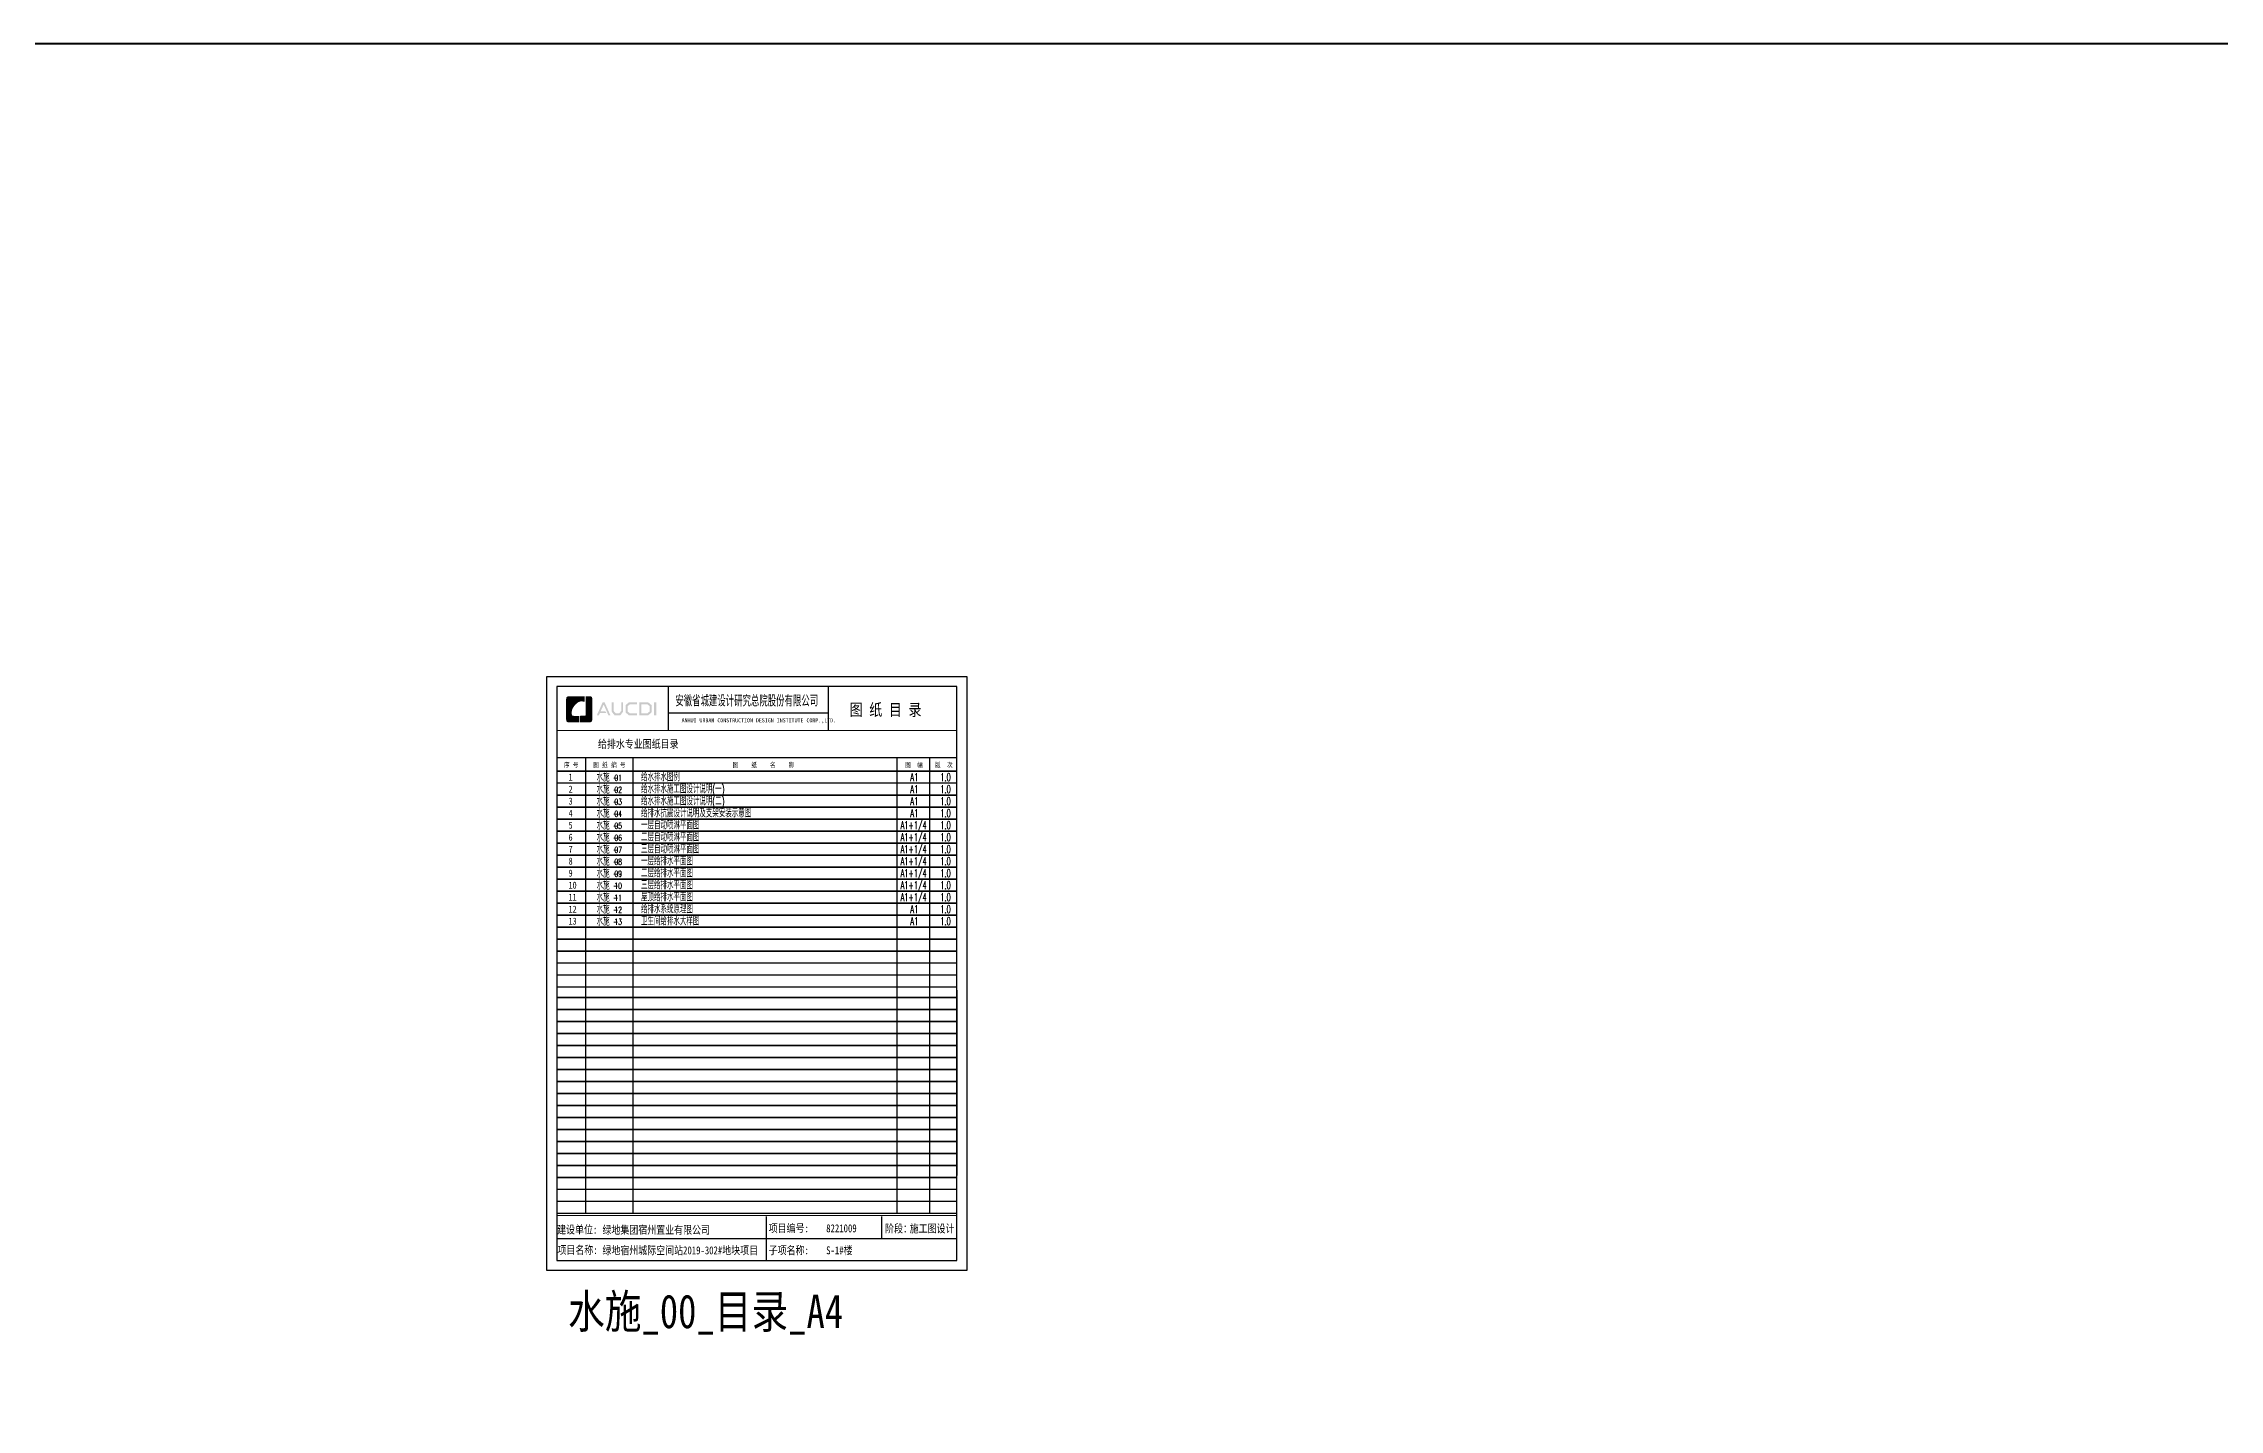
# Model space of a CAD drawing. Extents: x 1031190 to 1725648, y 733081 to 1571294.
# Drawn here: x 1101832 to 1210622, y 1503005 to 1571294 of the extents above; entities that cross this region are included whole.
import ezdxf

# ---------------------------------------------------------------- set-up
doc = ezdxf.new("R2010")
doc.units = 0
doc.header["$LTSCALE"] = 1000
doc.header["$MEASUREMENT"] = 0
for name, color, linetype in [('C-Sheet-图框', 101, 'Continuous'), ('PUB_TEXT', 4, 'Continuous'), ('图框', 140, 'Continuous'), ('图签文字', 147, 'Continuous'), ('导图字', 7, 'Continuous')]:
    doc.layers.add(name, color=color, linetype=linetype)
doc.layers.add('ZC', color=6, linetype='Continuous', lineweight=40)
doc.styles.add('_HZTXT', font='simplex.shx', dxfattribs={"width": 0.8, "bigfont": 'HZTXT.shx'})
doc.styles.add('DIM_FONT', font='SIMPLEX.shx', dxfattribs={"width": 0.56})
doc.styles.add('STYLE111', font='simhei.ttf', dxfattribs={"width": 0.7})
doc.styles.add('建筑图签-1', font='simhei.ttf', dxfattribs={"width": 0.7})
doc.styles.add('黑体', font='simhei.ttf')

# ---------------------------------------------------------------- blocks, each defined once
blk = doc.blocks.new('院标1')
h = blk.add_hatch(color=150)
h.dxf.hatch_style = 1
h.set_gradient(color1=(33, 113, 253), color2=(33, 113, 253), tint=1, name='INVCURVED')
edge = h.paths.add_edge_path()
edge.add_spline(control_points=[(116373, 648379), (116379, 648379), (116382, 648379), (116391, 648379), (116391, 648379), (116391, 648379), (116616, 648379), (116616, 648379), (116616, 648379), (116616, 648379), (116616, 648054), (116616, 648054), (116616, 648054), (116616, 648054), (116108, 648054), (116108, 648054), (116108, 648054), (116028, 648054), (115963, 648111), (115963, 648199), (115963, 648199), (115963, 648199), (115963, 649215), (115963, 649215), (115963, 649215), (115963, 649295), (116018, 649360), (116108, 649360), (116108, 649360), (116108, 649360), (116897, 649360), (116897, 649360), (116897, 649360), (116897, 649360), (116897, 649080), (116897, 649080), (116897, 649080), (116897, 649080), (116566, 649140), (116356, 648859), (116356, 648859), (116245, 648719), (116240, 648545), (116247, 648466), (116247, 648466), (116254, 648386), (116247, 648466), (116247, 648466), (116247, 648466), (116247, 648466), (116258, 648374), (116373, 648379)], knot_values=[0, 0, 0, 0, 0.0714286, 0.0714286, 0.0714286, 0.1071429, 0.1428571, 0.1428571, 0.1428571, 0.1785714, 0.2142857, 0.2142857, 0.2142857, 0.25, 0.2857143, 0.2857143, 0.2857143, 0.3214286, 0.3571429, 0.3571429, 0.3571429, 0.3928571, 0.4285714, 0.4285714, 0.4285714, 0.4642857, 0.5, 0.5, 0.5, 0.5357143, 0.5714286, 0.5714286, 0.5714286, 0.6071429, 0.6428571, 0.6428571, 0.6428571, 0.6785714, 0.7142857, 0.7142857, 0.7142857, 0.75, 0.7857143, 0.7857143, 0.7857143, 0.8214286, 0.8571429, 0.8571429, 0.8571429, 0.9285714, 1, 1, 1, 1], degree=3, periodic=0)
h = blk.add_hatch(color=150)
h.dxf.hatch_style = 1
h.set_gradient(color1=(33, 113, 253), color2=(33, 113, 253), tint=1, name='INVCURVED')
edge = h.paths.add_edge_path()
edge.add_spline(control_points=[(117268, 649215), (117268, 649215), (117268, 648199), (117268, 648199), (117268, 648199), (117268, 648114), (117212, 648054), (117123, 648054), (117123, 648054), (117123, 648054), (116663, 648054), (116663, 648054), (116663, 648054), (116663, 648054), (116663, 648379), (116663, 648379), (116663, 648379), (116663, 648379), (116865, 648379), (116865, 648379), (116865, 648379), (116907, 648379), (116941, 648413), (116941, 648455), (116941, 648455), (116941, 648455), (116941, 649360), (116941, 649360), (116941, 649360), (116941, 649360), (117123, 649360), (117123, 649360), (117123, 649360), (117204, 649360), (117268, 649306), (117268, 649215)], knot_values=[0, 0, 0, 0, 0.1, 0.1, 0.1, 0.15, 0.2, 0.2, 0.2, 0.25, 0.3, 0.3, 0.3, 0.35, 0.4, 0.4, 0.4, 0.45, 0.5, 0.5, 0.5, 0.55, 0.6, 0.6, 0.6, 0.65, 0.7, 0.7, 0.7, 0.75, 0.8, 0.8, 0.8, 0.9, 1, 1, 1, 1], degree=3, periodic=0)

msp = doc.modelspace()

# ---------------------------------------------------------------- hatches: boundary and pattern name
h = msp.add_hatch(color=150)
h.dxf.hatch_style = 1
h.set_gradient(color1=(33, 113, 253), color2=(33, 113, 253), tint=1, name='INVCURVED')
edge = h.paths.add_edge_path()
edge.add_spline(control_points=[(1129268.7, 1538519.4), (1129268.7, 1538519.4), (1129268.7, 1537504), (1129268.7, 1537504), (1129268.7, 1537504), (1129268.7, 1537418.9), (1129213, 1537358.6), (1129123.2, 1537358.6), (1129123.2, 1537358.6), (1129123.2, 1537358.6), (1128663.5, 1537358.6), (1128663.5, 1537358.6), (1128663.5, 1537358.6), (1128663.5, 1537358.6), (1128663.5, 1537683.5), (1128663.5, 1537683.5), (1128663.5, 1537683.5), (1128663.5, 1537683.5), (1128865.8, 1537683.5), (1128865.8, 1537683.5), (1128865.8, 1537683.5), (1128907.7, 1537683.5), (1128941.6, 1537717.5), (1128941.6, 1537759.3), (1128941.6, 1537759.3), (1128941.6, 1537759.3), (1128941.6, 1538664.8), (1128941.6, 1538664.8), (1128941.6, 1538664.8), (1128941.6, 1538664.8), (1129123.2, 1538664.8), (1129123.2, 1538664.8), (1129123.2, 1538664.8), (1129204.9, 1538664.8), (1129268.7, 1538611), (1129268.7, 1538519.4)], knot_values=[0, 0, 0, 0, 0.1, 0.1, 0.1, 0.15, 0.2, 0.2, 0.2, 0.25, 0.3, 0.3, 0.3, 0.35, 0.4, 0.4, 0.4, 0.45, 0.5, 0.5, 0.5, 0.55, 0.6, 0.6, 0.6, 0.65, 0.7, 0.7, 0.7, 0.75, 0.8, 0.8, 0.8, 0.9, 1, 1, 1, 1], degree=3, periodic=0)
at = {"layer": '图签文字'}
h = msp.add_hatch(color=4, dxfattribs=at)
h.paths.add_polyline_path([(1132359.9, 1538354.5), (1132466.7, 1538354.5), (1132466.7, 1537699.8), (1132359.9, 1537699.8)])
h.paths.add_polyline_path([(1131720.1, 1538255.4), (1131720.1, 1537808.3), (1132026.6, 1537808.3), (1132132.1, 1537899), (1132132.1, 1538169.8), (1132029.7, 1538255.4)], flags=16)
h.paths.add_polyline_path([(1131619.7, 1538355.7), (1131619.7, 1537707.9), (1132063.7, 1537707.9), (1132232.5, 1537852.9), (1132232.5, 1538216.7), (1132066.2, 1538355.7)])
h.paths.add_polyline_path([(1131498.3, 1538358.9), (1131498.3, 1538260.9), (1131152.2, 1538260.9), (1131039.3, 1538166.6), (1131039.3, 1537894.7), (1131152.2, 1537807.8), (1131500.1, 1537807.8), (1131500.1, 1537704.3), (1131106, 1537704.3), (1130933.9, 1537852.2), (1130933.9, 1538216.5), (1131102.3, 1538358.9)])
h.paths.add_polyline_path([(1130237.8, 1538357.3), (1130340.3, 1538357.3), (1130340.3, 1537923.3), (1130437.2, 1537811.5), (1130616.2, 1537811.5), (1130713.2, 1537923.3), (1130713.2, 1538357.3), (1130810.1, 1538357.3), (1130810.1, 1537891.6), (1130670.3, 1537707.2), (1130383.2, 1537707.2), (1130237.8, 1537893.5)])
h.paths.add_polyline_path([(1129785.7, 1538356.2), (1129885.2, 1538356.2), (1130175.8, 1537706.5), (1130077.5, 1537706.5), (1129838.3, 1538245.5), (1129689.4, 1537915.5), (1129920.3, 1537915.5), (1129971.7, 1537817.6), (1129647.9, 1537817.6), (1129598.1, 1537704.8), (1129493.5, 1537704.8)])

# ---------------------------------------------------------------- linework, layer by layer
msp.add_line((1147488.8, 1523974.5), (1147488.8, 1514699.5))
at = {"layer": 'ZC', "color": 8}
msp.add_lwpolyline([(1031189.8, 1571293.5), (1415372, 1571293.5), (1415372, 733080.5), (1031189.8, 733080.5)], close=True, dxfattribs=at)
at = {"layer": '图框'}
for p, q in [((1127488.8, 1539149.3), (1127488.8, 1510449.3)), ((1147488.8, 1539149.3), (1127488.8, 1539149.3)), ((1133082.1, 1536949.3), (1133082.1, 1539149.3)), ((1141072.9, 1536949.3), (1141072.9, 1539149.3)), ((1147488.8, 1510449.3), (1147488.8, 1539149.3)), ((1141051.8, 1537811.3), (1133082.1, 1537811.3)), ((1127488.8, 1535599.3), (1127488.8, 1511599.3)), ((1127488.8, 1535599.3), (1127488.8, 1515799.3)), ((1127488.8, 1535599.3), (1147488.8, 1535599.3)), ((1128933, 1535599.3), (1128933, 1512799.3)), ((1131290.2, 1535599.3), (1131290.2, 1512799.3)), ((1144500.4, 1535599.3), (1144500.4, 1512799.3)), ((1146134.6, 1535599.3), (1146134.6, 1512799.3)), ((1147488.8, 1534924.3), (1127488.8, 1534924.3)), ((1147488.8, 1534924.3), (1127488.8, 1534924.3)), ((1127488.8, 1534924.3), (1147488.8, 1534924.3)), ((1127488.8, 1534924.3), (1147488.8, 1534924.3)), ((1147488.8, 1534324.3), (1127488.8, 1534324.3)), ((1147488.8, 1533724.3), (1127488.8, 1533724.3)), ((1127488.8, 1533724.3), (1147488.8, 1533724.3)), ((1127488.8, 1533724.3), (1147488.8, 1533724.3)), ((1147488.8, 1533724.3), (1127488.8, 1533724.3)), ((1147488.8, 1533124.3), (1127488.8, 1533124.3)), ((1147488.8, 1533124.3), (1127488.8, 1533124.3)), ((1127488.8, 1533124.3), (1147488.8, 1533124.3)), ((1147488.8, 1532524.3), (1127488.8, 1532524.3)), ((1147488.8, 1532524.3), (1127488.8, 1532524.3)), ((1127488.8, 1532524.3), (1147488.8, 1532524.3)), ((1127488.8, 1532524.3), (1147488.8, 1532524.3)), ((1147488.8, 1531924.3), (1127488.8, 1531924.3)), ((1147488.8, 1531924.3), (1127488.8, 1531924.3)), ((1147488.8, 1531924.3), (1127488.8, 1531924.3)), ((1147488.8, 1531924.3), (1127488.8, 1531924.3)), ((1127488.8, 1531924.3), (1147488.8, 1531924.3)), ((1127488.8, 1531924.3), (1147488.8, 1531924.3)), ((1147488.8, 1531324.3), (1127488.8, 1531324.3)), ((1127488.8, 1531324.3), (1147488.8, 1531324.3)), ((1127488.8, 1531324.3), (1147488.8, 1531324.3)), ((1147488.8, 1531324.3), (1127488.8, 1531324.3)), ((1147488.8, 1530724.3), (1127488.8, 1530724.3)), ((1147488.8, 1530724.3), (1127488.8, 1530724.3)), ((1127488.8, 1530724.3), (1147488.8, 1530724.3)), ((1127488.8, 1530724.3), (1147488.8, 1530724.3)), ((1147488.8, 1530124.3), (1127488.8, 1530124.3)), ((1147488.8, 1530124.3), (1127488.8, 1530124.3)), ((1127488.8, 1530124.3), (1147488.8, 1530124.3)), ((1127488.8, 1530124.3), (1147488.8, 1530124.3)), ((1147488.8, 1529524.3), (1127488.8, 1529524.3)), ((1147488.8, 1529524.3), (1127488.8, 1529524.3)), ((1147488.8, 1529524.3), (1127488.8, 1529524.3)), ((1147488.8, 1529524.3), (1127488.8, 1529524.3)), ((1127488.8, 1529524.3), (1147488.8, 1529524.3)), ((1127488.8, 1529524.3), (1147488.8, 1529524.3)), ((1147488.8, 1528924.3), (1127488.8, 1528924.3)), ((1127488.8, 1528924.3), (1147488.8, 1528924.3)), ((1127488.8, 1528924.3), (1147488.8, 1528924.3)), ((1147488.8, 1528924.3), (1127488.8, 1528924.3)), ((1147488.8, 1528324.3), (1127488.8, 1528324.3)), ((1147488.8, 1528324.3), (1127488.8, 1528324.3)), ((1127488.8, 1528324.3), (1147488.8, 1528324.3)), ((1127488.8, 1528324.3), (1147488.8, 1528324.3)), ((1147488.8, 1527724.3), (1127488.8, 1527724.3)), ((1147488.8, 1527724.3), (1127488.8, 1527724.3)), ((1127488.8, 1527724.3), (1147488.8, 1527724.3)), ((1127488.8, 1527724.3), (1147488.8, 1527724.3)), ((1147488.8, 1527124.3), (1127488.8, 1527124.3)), ((1147488.8, 1527124.3), (1127488.8, 1527124.3)), ((1147488.8, 1527124.3), (1127488.8, 1527124.3)), ((1147488.8, 1527124.3), (1127488.8, 1527124.3)), ((1127488.8, 1527124.3), (1147488.8, 1527124.3)), ((1127488.8, 1527124.3), (1147488.8, 1527124.3)), ((1147488.8, 1526524.3), (1127488.8, 1526524.3)), ((1127488.8, 1526524.3), (1147488.8, 1526524.3)), ((1127488.8, 1526524.3), (1147488.8, 1526524.3)), ((1147488.8, 1526524.3), (1127488.8, 1526524.3)), ((1147488.8, 1525924.3), (1127488.8, 1525924.3)), ((1147488.8, 1525924.3), (1127488.8, 1525924.3)), ((1127488.8, 1525924.3), (1147488.8, 1525924.3)), ((1127488.8, 1525924.3), (1147488.8, 1525924.3)), ((1147488.8, 1525324.3), (1127488.8, 1525324.3)), ((1147488.8, 1524724.3), (1127488.8, 1524724.3)), ((1147488.8, 1524124.3), (1127488.8, 1524124.3)), ((1147488.8, 1523599.3), (1127488.8, 1523599.3)), ((1127488.8, 1523599.3), (1147488.8, 1523599.3)), ((1127488.8, 1523599.3), (1147488.8, 1523599.3)), ((1147488.8, 1523599.3), (1127488.8, 1523599.3)), ((1147488.8, 1522999.3), (1127488.8, 1522999.3)), ((1147488.8, 1522999.3), (1127488.8, 1522999.3)), ((1127488.8, 1522999.3), (1147488.8, 1522999.3)), ((1127488.8, 1522999.3), (1147488.8, 1522999.3)), ((1147488.8, 1522399.3), (1127488.8, 1522399.3)), ((1147488.8, 1522399.3), (1127488.8, 1522399.3)), ((1127488.8, 1522399.3), (1147488.8, 1522399.3)), ((1127488.8, 1522399.3), (1147488.8, 1522399.3)), ((1147488.8, 1521799.3), (1127488.8, 1521799.3)), ((1147488.8, 1521799.3), (1127488.8, 1521799.3)), ((1147488.8, 1521799.3), (1127488.8, 1521799.3)), ((1147488.8, 1521799.3), (1127488.8, 1521799.3)), ((1127488.8, 1521799.3), (1147488.8, 1521799.3)), ((1127488.8, 1521799.3), (1147488.8, 1521799.3)), ((1147488.8, 1521199.3), (1127488.8, 1521199.3)), ((1127488.8, 1521199.3), (1147488.8, 1521199.3)), ((1127488.8, 1521199.3), (1147488.8, 1521199.3)), ((1147488.8, 1521199.3), (1127488.8, 1521199.3)), ((1147488.8, 1520599.3), (1127488.8, 1520599.3)), ((1147488.8, 1520599.3), (1127488.8, 1520599.3)), ((1127488.8, 1520599.3), (1147488.8, 1520599.3)), ((1127488.8, 1520599.3), (1147488.8, 1520599.3)), ((1147488.8, 1519999.3), (1127488.8, 1519999.3)), ((1147488.8, 1519999.3), (1127488.8, 1519999.3)), ((1127488.8, 1519999.3), (1147488.8, 1519999.3)), ((1127488.8, 1519999.3), (1147488.8, 1519999.3)), ((1147488.8, 1519399.3), (1127488.8, 1519399.3)), ((1147488.8, 1519399.3), (1127488.8, 1519399.3)), ((1147488.8, 1519399.3), (1127488.8, 1519399.3)), ((1147488.8, 1519399.3), (1127488.8, 1519399.3)), ((1127488.8, 1519399.3), (1147488.8, 1519399.3)), ((1127488.8, 1519399.3), (1147488.8, 1519399.3)), ((1147488.8, 1518799.3), (1127488.8, 1518799.3)), ((1127488.8, 1518799.3), (1147488.8, 1518799.3)), ((1127488.8, 1518799.3), (1147488.8, 1518799.3)), ((1147488.8, 1518799.3), (1127488.8, 1518799.3)), ((1147488.8, 1518199.3), (1127488.8, 1518199.3)), ((1147488.8, 1518199.3), (1127488.8, 1518199.3)), ((1127488.8, 1518199.3), (1147488.8, 1518199.3)), ((1127488.8, 1518199.3), (1147488.8, 1518199.3)), ((1147488.8, 1517599.3), (1127488.8, 1517599.3)), ((1147488.8, 1517599.3), (1127488.8, 1517599.3)), ((1127488.8, 1517599.3), (1147488.8, 1517599.3)), ((1127488.8, 1517599.3), (1147488.8, 1517599.3)), ((1147488.8, 1516999.3), (1127488.8, 1516999.3)), ((1147488.8, 1516999.3), (1127488.8, 1516999.3)), ((1147488.8, 1516999.3), (1127488.8, 1516999.3)), ((1147488.8, 1516999.3), (1127488.8, 1516999.3)), ((1127488.8, 1516999.3), (1147488.8, 1516999.3)), ((1127488.8, 1516999.3), (1147488.8, 1516999.3)), ((1147488.8, 1516399.3), (1127488.8, 1516399.3)), ((1127488.8, 1516399.3), (1147488.8, 1516399.3)), ((1127488.8, 1516399.3), (1147488.8, 1516399.3)), ((1147488.8, 1516399.3), (1127488.8, 1516399.3)), ((1147488.8, 1515799.3), (1127488.8, 1515799.3)), ((1147488.8, 1515799.3), (1127488.8, 1515799.3)), ((1127488.8, 1515799.3), (1147488.8, 1515799.3)), ((1127488.8, 1515799.3), (1147488.8, 1515799.3)), ((1147488.8, 1515199.3), (1127488.8, 1515199.3)), ((1147488.8, 1515199.3), (1127488.8, 1515199.3)), ((1147488.8, 1515199.3), (1127488.8, 1515199.3)), ((1147488.8, 1515199.3), (1127488.8, 1515199.3)), ((1127488.8, 1515199.3), (1147488.8, 1515199.3)), ((1127488.8, 1515199.3), (1147488.8, 1515199.3)), ((1147488.8, 1514599.3), (1127488.8, 1514599.3)), ((1127488.8, 1514599.3), (1147488.8, 1514599.3)), ((1147488.8, 1514599.3), (1127488.8, 1514599.3)), ((1127488.8, 1514599.3), (1147488.8, 1514599.3)), ((1147488.8, 1513999.3), (1127488.8, 1513999.3)), ((1147488.8, 1513399.3), (1127488.8, 1513399.3)), ((1147488.8, 1512799.3), (1127488.8, 1512799.3)), ((1137959.3, 1512649.3), (1137959.3, 1510449.3)), ((1143733.6, 1512649.3), (1143733.6, 1511549.5)), ((1127488.8, 1511548.2), (1147488.8, 1511549.8)), ((1127488.8, 1510449.3), (1147488.8, 1510449.3))]:
    msp.add_line(p, q, dxfattribs=at)
for points in [[(1147988.8, 1539649.3), (1147988.8, 1509949.3), (1126988.8, 1509949.3), (1126988.8, 1539649.3)], [(1147988.8, 1539649.3), (1147988.8, 1509949.3), (1126988.8, 1509949.3), (1126988.8, 1539649.3)], [(1127488.8, 1510449.3), (1147488.8, 1510449.3), (1147488.8, 1539149.3), (1127488.8, 1539149.3)]]:
    msp.add_lwpolyline(points, close=True, dxfattribs=at)
at = {"layer": '图框', "const_width": 56.2}
for points in [[(1127488.8, 1536949.3), (1147488.8, 1536949.3)], [(1127488.8, 1512699.5), (1147488.8, 1512699.5)]]:
    msp.add_lwpolyline(points, dxfattribs=at)

# ---------------------------------------------------------------- block references
msp.add_blockref('院标1', (1011998.4, 889301.1))

# ---------------------------------------------------------------- texts
at = {"layer": 'C-Sheet-图框', "color": 7, "linetype": 'Continuous', "style": 'STYLE111', "width": 0.7}
for s, p in [('2', (1128086.4, 1533843.1)), ('1', (1128086.4, 1534443.1)), ('4', (1128086.4, 1532643.1)), ('3', (1128086.4, 1533243.1)), ('5', (1128086.4, 1532043.1)), ('6', (1128086.4, 1531443.1)), ('7', (1128086.4, 1530843.1)), ('8', (1128086.4, 1530243.1)), ('9', (1128086.4, 1529643.1)), ('10', (1128086.4, 1529043.1)), ('11', (1128086.4, 1528443.1)), ('12', (1128086.4, 1527843.1)), ('13', (1128086.4, 1527243.1))]:
    msp.add_text(s, height=350, dxfattribs=at).set_placement(p)
at = {"layer": 'PUB_TEXT', "linetype": 'Continuous', "style": '_HZTXT', "width": 0.6}
for p in [(1129485.4, 1534401.5), (1129485.4, 1533801.5), (1129485.4, 1533201.5), (1129485.4, 1532601.5), (1129485.4, 1532001.5), (1129485.4, 1531401.5), (1129485.4, 1530801.5), (1129485.4, 1530201.5), (1129485.4, 1529601.5), (1129485.4, 1529001.5), (1129485.4, 1528401.5), (1129485.4, 1527801.5), (1129485.4, 1527201.5)]:
    msp.add_text('水施 - ', height=400, dxfattribs=at).set_placement(p)
at = {"layer": 'PUB_TEXT', "color": 1, "linetype": 'Continuous', "width": 0.6}
for s, height, style, p in [('01', 300, 'DIM_FONT', (1130375.2, 1534435.7)), ('02', 300, 'DIM_FONT', (1130375.2, 1533835.7)), ('1.0', 400, '_HZTXT', (1146671, 1534413.3)), ('1.0', 400, '_HZTXT', (1146671, 1533813.3)), ('03', 300, 'DIM_FONT', (1130375.2, 1533235.7)), ('04', 300, 'DIM_FONT', (1130375.2, 1532635.7)), ('1.0', 400, '_HZTXT', (1146671, 1533213.3)), ('1.0', 400, '_HZTXT', (1146671, 1532613.3)), ('05', 300, 'DIM_FONT', (1130375.2, 1532035.7)), ('1.0', 400, '_HZTXT', (1146671, 1532013.3)), ('1.0', 400, '_HZTXT', (1146671, 1531413.3)), ('06', 300, 'DIM_FONT', (1130375.2, 1531435.7)), ('07', 300, 'DIM_FONT', (1130375.2, 1530835.7)), ('1.0', 400, '_HZTXT', (1146671, 1530813.3)), ('08', 300, 'DIM_FONT', (1130375.2, 1530235.7)), ('09', 300, 'DIM_FONT', (1130375.2, 1529635.7)), ('1.0', 400, '_HZTXT', (1146671, 1530213.3)), ('1.0', 400, '_HZTXT', (1146671, 1529613.3)), ('10', 300, 'DIM_FONT', (1130375.2, 1529035.7)), ('11', 300, 'DIM_FONT', (1130375.2, 1528435.7)), ('1.0', 400, '_HZTXT', (1146671, 1529013.3)), ('1.0', 400, '_HZTXT', (1146671, 1528413.3)), ('12', 300, 'DIM_FONT', (1130375.2, 1527835.7)), ('13', 300, 'DIM_FONT', (1130375.2, 1527235.7)), ('1.0', 400, '_HZTXT', (1146671, 1527813.3)), ('1.0', 400, '_HZTXT', (1146671, 1527213.3))]:
    msp.add_text(s, height=height, dxfattribs=dict(at, style=style)).set_placement(p)
at = {"layer": 'PUB_TEXT', "color": 7, "linetype": 'Continuous', "style": '_HZTXT', "width": 0.6}
for s, p in [('给水排水图例', (1131705.4, 1534413.3)), ('给水排水施工图设计说明(一)', (1131705.4, 1533813.3)), ('A1', (1145171.4, 1534413.3)), ('A1', (1145171.4, 1533813.3)), ('给水排水施工图设计说明(二)', (1131705.4, 1533213.3)), ('给排水抗震设计说明及支架安装示意图', (1131705.4, 1532613.3)), ('A1', (1145171.4, 1533213.3)), ('A1', (1145171.4, 1532613.3)), ('一层自动喷淋平面图', (1131705.4, 1532013.3)), ('二层自动喷淋平面图', (1131705.4, 1531413.3)), ('A1+1/4', (1144683.4, 1532013.3)), ('A1+1/4', (1144683.4, 1531413.3)), ('三层自动喷淋平面图', (1131705.4, 1530813.3)), ('A1+1/4', (1144683.4, 1530813.3)), ('A1+1/4', (1144683.4, 1530213.3)), ('一层给排水平面图', (1131705.4, 1530213.3)), ('二层给排水平面图', (1131705.4, 1529613.3)), ('A1+1/4', (1144683.4, 1529613.3)), ('屋顶给排水平面图', (1131705.4, 1528413.3)), ('三层给排水平面图', (1131705.4, 1529013.3)), ('A1+1/4', (1144683.4, 1529013.3)), ('A1+1/4', (1144683.4, 1528413.3)), ('给排水系统原理图', (1131705.4, 1527813.3)), ('卫生间给排水大样图', (1131705.4, 1527213.3)), ('A1', (1145171.4, 1527813.3)), ('A1', (1145171.4, 1527213.3))]:
    msp.add_text(s, height=400, dxfattribs=at).set_placement(p)
at = {"layer": '图签文字', "color": 7, "style": '建筑图签-1'}
for s, height, width, p in [('安徽省城建设计研究总院股份有限公司', 500, 0.6, (1133419.4, 1538203.7)), ('图 纸 目 录', 600, 0.8, (1142131.8, 1537689.7)), ('给排水专业图纸目录', 400, 0.8, (1129550.9, 1536074.8)), ('序 号', 250, 0.8, (1127851.2, 1535100.5)), ('图 纸 编 号', 250, 0.8, (1129318.9, 1535100.5)), ('图    纸    名    称', 250, 0.8, (1136285.9, 1535100.5)), ('图  幅', 250, 0.8, (1144904.5, 1535100.5)), ('版  次', 250, 0.8, (1146401, 1535100.5)), (' 建设单位: ', 400, 0.8, (1127292.6, 1511798.2)), ('项目编号:', 400, 0.8, (1138086.7, 1511863.3)), ('阶段：', 400, 0.8, (1143906.3, 1511850.8)), ('项目名称:', 400, 0.8, (1127526.1, 1510775.8)), ('子项名称:', 400, 0.8, (1138086.7, 1510763.4))]:
    msp.add_text(s, height=height, dxfattribs=dict(at, width=width)).set_placement(p)
at = {"layer": '图签文字', "color": 7, "linetype": 'Continuous', "style": '建筑图签-1', "width": 0.91}
msp.add_text('ANHUI URBAN CONSTRUCTION DESIGN INSTITUTE CORP.,LTD.', height=200, dxfattribs=at).set_placement((1133735.5, 1537357.3))
at = {"layer": '图签文字', "color": 6, "style": '建筑图签-1', "width": 0.8}
for s, p in [('绿地集团宿州置业有限公司', (1129775.4, 1511783.1)), ('8221009', (1140963.2, 1511863.3)), ('施工图设计', (1145139, 1511850.8)), ('绿地宿州城际空间站2019-302#地块项目', (1129775.4, 1510760.6))]:
    msp.add_text(s, height=400, dxfattribs=at).set_placement(p)
at = {"layer": '图签文字', "color": 2, "style": '建筑图签-1', "width": 0.8}
msp.add_text('S-1#楼', height=400, dxfattribs=at).set_placement((1140963.1, 1510763.2))
at = {"layer": '导图字', "color": 1, "style": '黑体', "width": 0.8}
msp.add_text('水施_00_目录_A4', height=1682.363, dxfattribs=at).set_placement((1128057.5, 1507070.5))

doc.saveas('drawing.dxf')
